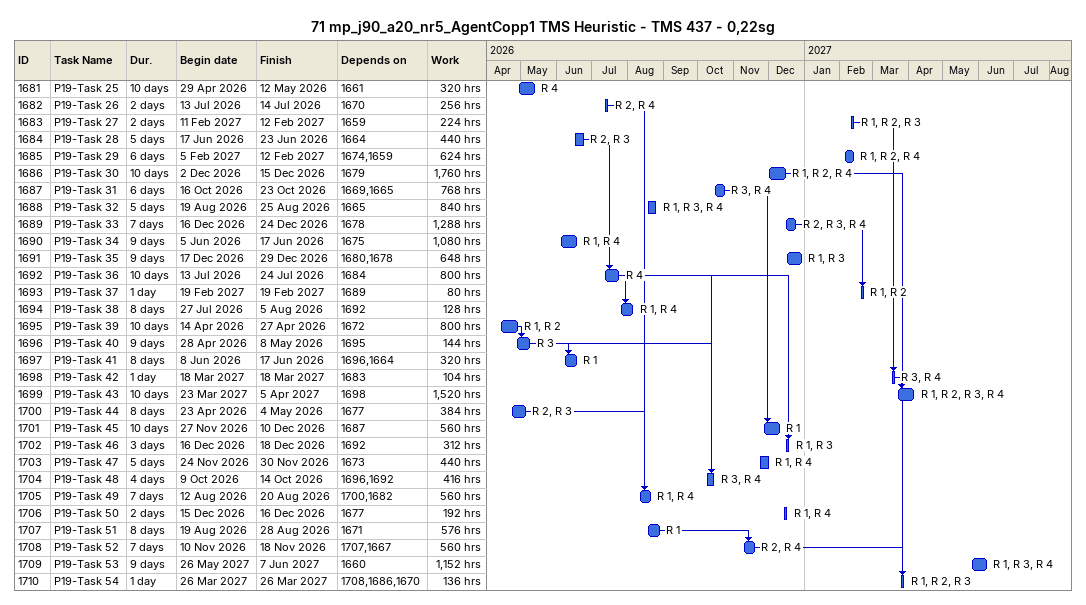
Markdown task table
71 mp_j90_a20_nr5_AgentCopp1 TMS Heuristic - TMS 437 - 0,22sg

| ID | Task | Duration | Start | Finish | Predecessors | Resources | Work (h) |
|---|---|---|---|---|---|---|---|
| 1681 | P19-Task 25 | 10d | 2026-04-29 | 2026-05-12 | 1661 | R 4 | 320 |
| 1682 | P19-Task 26 | 2d | 2026-07-13 | 2026-07-14 | 1670 | R 2, R 4 | 256 |
| 1683 | P19-Task 27 | 2d | 2027-02-11 | 2027-02-12 | 1659 | R 1, R 2, R 3 | 224 |
| 1684 | P19-Task 28 | 5d | 2026-06-17 | 2026-06-23 | 1664 | R 2, R 3 | 440 |
| 1685 | P19-Task 29 | 6d | 2027-02-05 | 2027-02-12 | 1674, 1659 | R 1, R 2, R 4 | 624 |
| 1686 | P19-Task 30 | 10d | 2026-12-02 | 2026-12-15 | 1679 | R 1, R 2, R 4 | 1760 |
| 1687 | P19-Task 31 | 6d | 2026-10-16 | 2026-10-23 | 1669, 1665 | R 3, R 4 | 768 |
| 1688 | P19-Task 32 | 5d | 2026-08-19 | 2026-08-25 | 1665 | R 1, R 3, R 4 | 840 |
| 1689 | P19-Task 33 | 7d | 2026-12-16 | 2026-12-24 | 1678 | R 2, R 3, R 4 | 1288 |
| 1690 | P19-Task 34 | 9d | 2026-06-05 | 2026-06-17 | 1675 | R 1, R 4 | 1080 |
| 1691 | P19-Task 35 | 9d | 2026-12-17 | 2026-12-29 | 1680, 1678 | R 1, R 3 | 648 |
| 1692 | P19-Task 36 | 10d | 2026-07-13 | 2026-07-24 | 1684 | R 4 | 800 |
| 1693 | P19-Task 37 | 1d | 2027-02-19 | 2027-02-19 | 1689 | R 1, R 2 | 80 |
| 1694 | P19-Task 38 | 8d | 2026-07-27 | 2026-08-05 | 1692 | R 1, R 4 | 128 |
| 1695 | P19-Task 39 | 10d | 2026-04-14 | 2026-04-27 | 1672 | R 1, R 2 | 800 |
| 1696 | P19-Task 40 | 9d | 2026-04-28 | 2026-05-08 | 1695 | R 3 | 144 |
| 1697 | P19-Task 41 | 8d | 2026-06-08 | 2026-06-17 | 1696, 1664 | R 1 | 320 |
| 1698 | P19-Task 42 | 1d | 2027-03-18 | 2027-03-18 | 1683 | R 3, R 4 | 104 |
| 1699 | P19-Task 43 | 10d | 2027-03-23 | 2027-04-05 | 1698 | R 1, R 2, R 3, R 4 | 1520 |
| 1700 | P19-Task 44 | 8d | 2026-04-23 | 2026-05-04 | 1677 | R 2, R 3 | 384 |
| 1701 | P19-Task 45 | 10d | 2026-11-27 | 2026-12-10 | 1687 | R 1 | 560 |
| 1702 | P19-Task 46 | 3d | 2026-12-16 | 2026-12-18 | 1692 | R 1, R 3 | 312 |
| 1703 | P19-Task 47 | 5d | 2026-11-24 | 2026-11-30 | 1673 | R 1, R 4 | 440 |
| 1704 | P19-Task 48 | 4d | 2026-10-09 | 2026-10-14 | 1696, 1692 | R 3, R 4 | 416 |
| 1705 | P19-Task 49 | 7d | 2026-08-12 | 2026-08-20 | 1700, 1682 | R 1, R 4 | 560 |
| 1706 | P19-Task 50 | 2d | 2026-12-15 | 2026-12-16 | 1677 | R 1, R 4 | 192 |
| 1707 | P19-Task 51 | 8d | 2026-08-19 | 2026-08-28 | 1671 | R 1 | 576 |
| 1708 | P19-Task 52 | 7d | 2026-11-10 | 2026-11-18 | 1707, 1667 | R 2, R 4 | 560 |
| 1709 | P19-Task 53 | 9d | 2027-05-26 | 2027-06-07 | 1660 | R 1, R 3, R 4 | 1152 |
| 1710 | P19-Task 54 | 1d | 2027-03-26 | 2027-03-26 | 1708, 1686, 1670 | R 1, R 2, R 3 | 136 |
